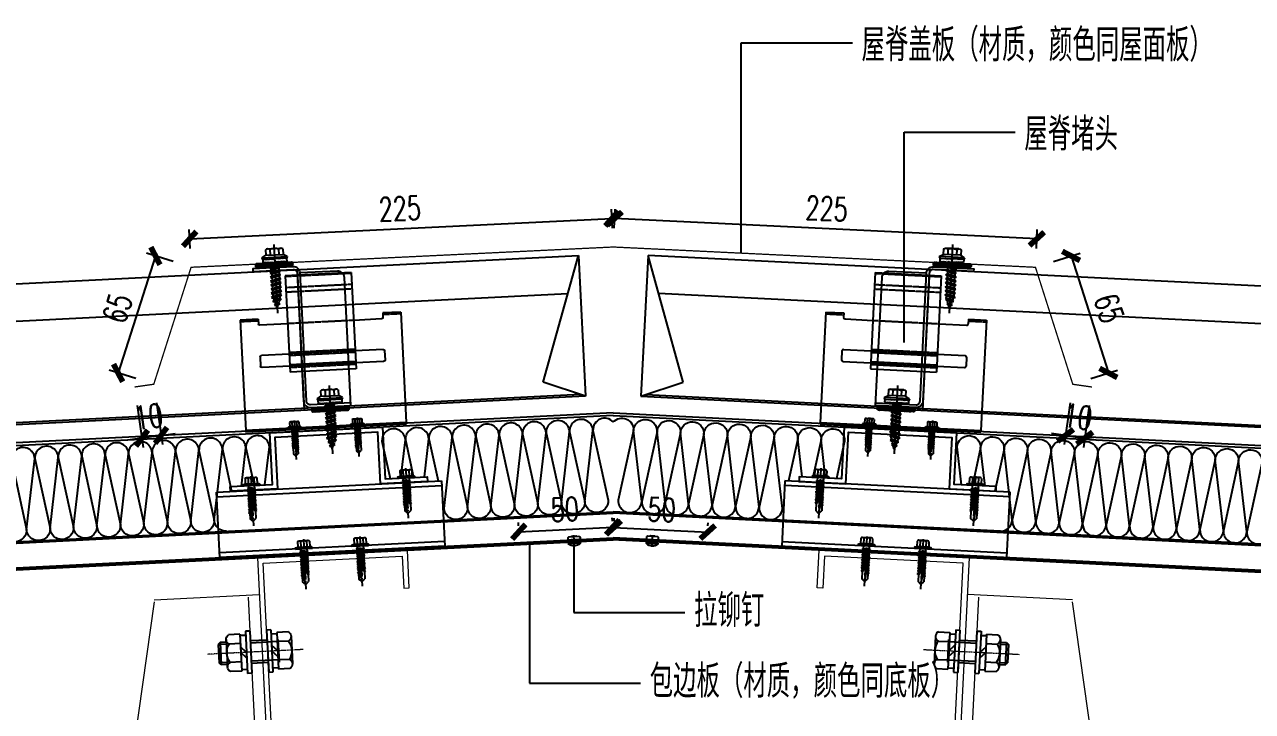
# Model space of a CAD drawing. Extents: x -599358 to 2865263, y -1062760 to 486533.
# Drawn here: x 120202 to 120856, y -727405 to -727040 of the extents above; entities that cross this region are included whole.
import ezdxf

# ---------------------------------------------------------------- set-up
doc = ezdxf.new("R2010")
doc.units = 0
for name, pattern in [('CENTER', [2, 1.25, -0.25, 0.25, -0.25]), ('CENTER2', [28.575, 19.05, -3.175, 3.175, -3.175]), ('CONTINUOUS0', [0]), ('CONTINUOUS1', [0]), ('DASH', [0.35, 0.25, -0.1])]:
    doc.linetypes.add(name, pattern=pattern)
for name, color, linetype in [('003_THICK', 7, 'CONTINUOUS1'), ('004_THIN', 6, 'CONTINUOUS0'), ('A-HATCH-2', 251, 'Continuous'), ('ACCESSORY', 11, 'Continuous'), ('BWM', 8, 'Continuous'), ('DIM', 173, 'Continuous'), ('PJ', 151, 'Continuous'), ('SEAMLOK75 - SHEET', 6, 'Continuous'), ('wm-不锈钢钉 螺栓', 213, 'Continuous'), ('WZ', 2, 'Continuous'), ('ZX', 1, 'CENTER2'), ('拉铆钉', 243, 'Continuous')]:
    doc.layers.add(name, color=color, linetype=linetype)
for name, color, linetype, lineweight in [('C18', 4, 'CENTER', 13), ('S-dim', 81, 'Continuous', 0), ('屋面板', 6, 'Continuous', 13), ('粗', 7, 'Continuous', 50), ('紧固件', 4, 'Continuous', 13)]:
    doc.layers.add(name, color=color, linetype=linetype, lineweight=lineweight)
doc.styles.add('DHTEXT-1', font='romans.shx', dxfattribs={"width": 0.7, "bigfont": 'chinese.shx'})
doc.styles.add('jhz', font='TSSDENG.SHX', dxfattribs={"width": 0.75, "bigfont": 'TSSDCHN.SHX'})
doc.dimstyles.new('ZN5', dxfattribs={"dimscale": 5, "dimtxt": 2.5, "dimasz": 1.5, "dimexe": 1, "dimexo": 2, "dimgap": 0.9, "dimtad": 1, "dimdec": 0, "dimdsep": 46, "dimtxsty": 'DHTEXT-1', "dimblk": 'ARCHTICK', "dimcen": 2.5, "dimclrd": 173, "dimclre": 173, "dimclrt": 7, "dimazin": 2, "dimtfac": 1, "dimtix": 1, "dimtmove": 2, "dimatfit": 3, "dimfxl": 0, "dimarcsym": 0})

# ---------------------------------------------------------------- blocks, each defined once
blk = doc.blocks.new('*X692')
at = {"color": 0}
for p, q in [((117.56, 205.94), (117.56, 205.94)), ((117.78, 207.05), (117.78, 207.05)), ((118, 206.39), (118, 206.39)), ((118.22, 205.72), (118.22, 205.72)), ((118.44, 206.83), (118.44, 206.83)), ((118.66, 206.17), (118.66, 206.17)), ((118.88, 207.27), (118.88, 207.27)), ((118.88, 205.5), (118.88, 205.5)), ((119.1, 206.61), (119.1, 206.61)), ((119.32, 205.94), (119.32, 205.94)), ((119.55, 207.05), (119.55, 207.05)), ((119.77, 206.39), (119.77, 206.39)), ((119.99, 205.72), (119.99, 205.72)), ((120.21, 206.83), (120.21, 206.83)), ((120.43, 206.17), (120.43, 206.17)), ((120.65, 207.27), (120.65, 207.27)), ((120.65, 205.5), (120.65, 205.5)), ((120.87, 206.61), (120.87, 206.61)), ((121.09, 205.94), (121.09, 205.94)), ((121.31, 207.05), (121.31, 207.05)), ((121.53, 206.39), (121.53, 206.39)), ((121.75, 205.72), (121.75, 205.72)), ((121.98, 206.83), (121.98, 206.83)), ((122.2, 206.17), (122.2, 206.17)), ((122.42, 207.27), (122.42, 207.27)), ((122.42, 205.5), (122.42, 205.5)), ((122.64, 206.61), (122.64, 206.61)), ((122.86, 205.94), (122.86, 205.94)), ((123.08, 207.05), (123.08, 207.05)), ((123.3, 206.39), (123.3, 206.39)), ((123.52, 205.72), (123.52, 205.72)), ((123.74, 206.83), (123.74, 206.83)), ((123.96, 206.17), (123.96, 206.17)), ((124.19, 207.27), (124.19, 207.27)), ((124.19, 205.5), (124.19, 205.5)), ((124.41, 206.61), (124.41, 206.61)), ((124.63, 205.94), (124.63, 205.94)), ((124.85, 207.05), (124.85, 207.05)), ((125.07, 206.39), (125.07, 206.39)), ((125.29, 205.72), (125.29, 205.72)), ((125.51, 206.83), (125.51, 206.83)), ((125.73, 206.17), (125.73, 206.17)), ((125.95, 207.27), (125.95, 207.27)), ((125.95, 205.5), (125.95, 205.5)), ((126.17, 206.61), (126.17, 206.61)), ((126.4, 205.94), (126.4, 205.94)), ((126.62, 207.05), (126.62, 207.05)), ((126.84, 206.39), (126.84, 206.39)), ((127.06, 205.72), (127.06, 205.72)), ((127.28, 206.83), (127.28, 206.83)), ((127.5, 206.17), (127.5, 206.17)), ((127.72, 207.27), (127.72, 207.27)), ((127.72, 205.5), (127.72, 205.5)), ((127.94, 206.61), (127.94, 206.61)), ((128.16, 205.94), (128.16, 205.94)), ((128.38, 207.05), (128.38, 207.05)), ((128.61, 206.39), (128.61, 206.39)), ((128.83, 205.72), (128.83, 205.72)), ((129.05, 206.83), (129.05, 206.83)), ((129.27, 206.17), (129.27, 206.17)), ((129.49, 207.27), (129.49, 207.27)), ((129.49, 205.5), (129.49, 205.5)), ((129.71, 206.61), (129.71, 206.61)), ((129.93, 205.94), (129.93, 205.94)), ((130.15, 207.05), (130.15, 207.05)), ((130.37, 206.39), (130.37, 206.39)), ((130.59, 205.72), (130.59, 205.72)), ((130.81, 206.83), (130.81, 206.83)), ((131.04, 206.17), (131.04, 206.17)), ((131.26, 207.27), (131.26, 207.27)), ((131.26, 205.5), (131.26, 205.5)), ((131.48, 206.61), (131.48, 206.61)), ((131.7, 205.94), (131.7, 205.94)), ((131.92, 207.05), (131.92, 207.05)), ((132.14, 206.39), (132.14, 206.39)), ((132.36, 205.72), (132.36, 205.72))]:
    blk.add_line(p, q, dxfattribs=at)
blk = doc.blocks.new('不锈钢自攻钉')
at = {"layer": 'wm-不锈钢钉 螺栓'}
for p, q in [((1049.86, 688.09), (1049.86, 685.15)), ((1051.02, 688.53), (1058, 688.53)), ((1052.19, 688.09), (1052.19, 685.15)), ((1054.51, 690.65), (1054.51, 654.14)), ((1056.84, 688.09), (1056.84, 685.15)), ((1059.17, 688.09), (1059.17, 685.15)), ((1047.75, 683.88), (1049.86, 685.15)), ((1047.75, 683.88), (1061.28, 683.88)), ((1047.75, 683.88), (1048.06, 683.03)), ((1048.06, 683.03), (1054.51, 683.03)), ((1048.17, 683.03), (1048.17, 681.34)), ((1048.17, 681.34), (1054.51, 681.34)), ((1049.86, 685.15), (1059.17, 685.15)), ((1057.26, 680.89), (1051.76, 679.82)), ((1051.76, 679.82), (1052.53, 680.27)), ((1051.76, 679.82), (1052.53, 679.37)), ((1052.53, 680.27), (1056.5, 681.34)), ((1052.53, 681.34), (1052.53, 680.27)), ((1052.53, 679.37), (1056.5, 680.45)), ((1060.97, 683.03), (1054.51, 683.03)), ((1060.86, 681.34), (1054.51, 681.34)), ((1057.26, 680.89), (1056.5, 681.34)), ((1057.26, 680.89), (1056.5, 680.45)), ((1056.5, 680.45), (1056.5, 679.19)), ((1061.28, 683.88), (1059.17, 685.15)), ((1060.86, 683.03), (1060.86, 681.34)), ((1061.28, 683.88), (1060.97, 683.03)), ((1057.26, 678.75), (1051.76, 677.67)), ((1051.76, 677.67), (1052.53, 678.12)), ((1051.76, 677.67), (1052.53, 677.22)), ((1057.26, 676.6), (1051.76, 675.52)), ((1051.76, 675.52), (1052.53, 675.97)), ((1051.76, 675.52), (1052.53, 675.08)), ((1057.26, 674.45), (1051.76, 673.37)), ((1051.76, 673.37), (1052.53, 673.82)), ((1051.76, 673.37), (1052.53, 672.93)), ((1052.53, 679.37), (1052.53, 678.12)), ((1052.53, 678.12), (1056.5, 679.19)), ((1052.53, 677.22), (1056.5, 678.3)), ((1052.53, 677.22), (1052.53, 675.97)), ((1052.53, 675.97), (1056.5, 677.04)), ((1052.53, 675.08), (1056.5, 676.15)), ((1052.53, 675.08), (1052.53, 673.82)), ((1052.53, 673.82), (1056.5, 674.89)), ((1052.53, 672.93), (1056.5, 674)), ((1057.26, 678.75), (1056.5, 679.19)), ((1057.26, 678.75), (1056.5, 678.3)), ((1056.5, 678.3), (1056.5, 677.04)), ((1056.5, 678.3), (1056.5, 677.04)), ((1057.26, 676.6), (1056.5, 677.04)), ((1057.26, 676.6), (1056.5, 676.15)), ((1056.5, 676.15), (1056.5, 674.89)), ((1056.5, 676.15), (1056.5, 674.89)), ((1057.26, 674.45), (1056.5, 674.89)), ((1057.26, 674.45), (1056.5, 674)), ((1056.5, 674), (1056.5, 672.74)), ((1056.5, 674), (1056.5, 672.74)), ((1057.26, 672.3), (1051.76, 671.22)), ((1051.76, 671.22), (1052.53, 671.67)), ((1051.76, 671.22), (1052.53, 670.78)), ((1057.26, 670.15), (1051.76, 669.07)), ((1051.76, 669.07), (1052.53, 669.52)), ((1051.76, 669.07), (1052.53, 668.63)), ((1057.26, 668), (1051.76, 666.92)), ((1051.76, 666.92), (1052.53, 667.37)), ((1051.76, 666.92), (1052.53, 666.48)), ((1052.53, 672.93), (1052.53, 671.67)), ((1052.53, 671.67), (1056.5, 672.74)), ((1052.53, 670.78), (1056.5, 671.85)), ((1052.53, 670.78), (1052.53, 669.52)), ((1052.53, 669.52), (1056.5, 670.59)), ((1052.53, 668.63), (1056.5, 669.7)), ((1052.53, 668.63), (1052.53, 667.37)), ((1052.53, 667.37), (1056.5, 668.45)), ((1052.53, 666.48), (1056.5, 667.55)), ((1057.26, 672.3), (1056.5, 672.74)), ((1057.26, 672.3), (1056.5, 671.85)), ((1056.5, 671.85), (1056.5, 670.59)), ((1056.5, 671.85), (1056.5, 670.59)), ((1057.26, 670.15), (1056.5, 670.59)), ((1057.26, 670.15), (1056.5, 669.7)), ((1056.5, 669.7), (1056.5, 668.45)), ((1056.5, 669.7), (1056.5, 668.45)), ((1057.26, 668), (1056.5, 668.45)), ((1057.26, 668), (1056.5, 667.55)), ((1056.5, 667.55), (1056.5, 666.3)), ((1056.5, 667.55), (1056.5, 666.3)), ((1057.26, 665.85), (1051.76, 664.78)), ((1051.76, 664.78), (1052.53, 665.22)), ((1051.76, 664.78), (1052.53, 664.33)), ((1057.26, 663.7), (1051.76, 662.63)), ((1051.76, 662.63), (1052.53, 663.07)), ((1051.76, 662.63), (1052.7, 662.23)), ((1056.85, 661.36), (1052.47, 660.47)), ((1052.47, 660.47), (1053.09, 661)), ((1052.47, 660.47), (1053.36, 660.18)), ((1052.53, 666.48), (1052.53, 665.22)), ((1052.53, 665.22), (1056.5, 666.3)), ((1052.53, 664.33), (1056.5, 665.4)), ((1052.53, 664.33), (1052.53, 663.07)), ((1052.53, 663.07), (1056.5, 664.15)), ((1052.7, 662.23), (1056.5, 663.25)), ((1052.7, 662.23), (1053.09, 661)), ((1053.09, 661), (1056.21, 661.84)), ((1054.76, 661.45), (1053.09, 661)), ((1053.36, 660.18), (1055.11, 660.65)), ((1053.36, 660.18), (1053.6, 659.44)), ((1054.76, 661.45), (1056.21, 661.84)), ((1055.11, 660.65), (1055.89, 660.86)), ((1055.89, 660.86), (1055.6, 659.98)), ((1056.85, 661.36), (1055.89, 660.86)), ((1056.21, 661.84), (1056.5, 662.75)), ((1056.21, 661.84), (1056.85, 661.36)), ((1057.26, 665.85), (1056.5, 666.3)), ((1057.26, 665.85), (1056.5, 665.4)), ((1056.5, 665.4), (1056.5, 664.15)), ((1056.5, 665.4), (1056.5, 664.15)), ((1057.26, 663.7), (1056.5, 664.15)), ((1057.26, 663.7), (1056.5, 663.25)), ((1056.5, 663.25), (1056.5, 662.75)), ((1056.5, 663.25), (1056.5, 662.75)), ((1056.01, 659.01), (1053.13, 658.42)), ((1053.13, 658.42), (1053.76, 658.95)), ((1053.13, 658.42), (1054.03, 658.13)), ((1053.6, 659.44), (1053.76, 658.95)), ((1054.76, 659.22), (1053.76, 658.95)), ((1053.83, 658.97), (1055.42, 659.4)), ((1054.03, 658.13), (1054.1, 658.15)), ((1054.03, 658.13), (1054.51, 656.63)), ((1054.1, 658.15), (1055.11, 658.43)), ((1054.51, 656.63), (1055.1, 658.42)), ((1054.76, 659.22), (1055.42, 659.4)), ((1056.01, 659.01), (1055.1, 658.42)), ((1055.42, 659.4), (1055.6, 659.98)), ((1055.42, 659.4), (1056.01, 659.01))]:
    blk.add_line(p, q, dxfattribs=at)
for centre, radius, start, end in [((1051.02, 686.78), 1.75, 48.39682, 131.60318), ((1054.51, 682.19), 6.35, 68.48981, 111.51019), ((1058, 686.78), 1.75, 48.39682, 131.60318)]:
    blk.add_arc(centre, radius, start, end, dxfattribs=at)
for points in [[(1057.26, 680.89), (1056.5, 680.45), (1054.51, 680.36), (1054.51, 679.91)], [(1057.26, 678.75), (1056.5, 678.3), (1054.51, 678.21), (1054.51, 677.76)], [(1057.26, 676.6), (1056.5, 676.15), (1054.51, 676.06), (1054.51, 675.61)], [(1057.26, 674.45), (1056.5, 674), (1054.51, 673.91), (1054.51, 673.46)], [(1057.26, 672.3), (1056.5, 671.85), (1054.51, 671.76), (1054.51, 671.31)], [(1057.26, 670.15), (1056.5, 669.7), (1054.51, 669.61), (1054.51, 669.16)], [(1057.26, 668), (1056.5, 667.55), (1054.51, 667.46), (1054.51, 667.02)], [(1057.26, 665.85), (1056.5, 665.4), (1054.51, 665.31), (1054.51, 664.87)], [(1057.26, 663.7), (1056.5, 663.25), (1054.51, 663.16), (1054.51, 662.72)], [(1056.85, 661.36), (1055.89, 660.86), (1054.51, 660.89), (1054.51, 660.49)], [(1056.01, 659.01), (1055.1, 658.42), (1054.51, 658.7), (1054.51, 658.26)]]:
    blk.add_solid(points, dxfattribs=at)
at = {"layer": 'wm-不锈钢钉 螺栓', "xscale": 0.8461538461524469, "yscale": 0.8461538461524469, "zscale": 0.8461538461524469}
blk.add_blockref('*X692', (948.75, 507.52), dxfattribs=at)
blk = doc.blocks.new('dddtttt')
h = blk.add_hatch()
h.set_pattern_fill('DOTS', color=256, scale=0.25, angle=-1.07574, style=0)
h.set_pattern_definition([(174.28895835, (-51705.5022, 4347.26674), (-0.157958908, 0.4146518906), [0, -0.396875])])
edge = h.paths.add_edge_path()
edge.add_line((87722.12, 17077.37), (87740.59, 17078.29))
edge.add_arc((87740.55, 17079.04), 0.75, 272.86241, 362.86241)
edge.add_line((87741.3, 17079.08), (87741.28, 17079.57))
edge.add_arc((87740.53, 17079.54), 0.75, 2.86241, 92.86241)
edge.add_line((87740.49, 17080.29), (87722.02, 17079.36))
edge.add_arc((87722.05, 17078.61), 0.75, 92.86241, 182.86241)
edge.add_line((87721.3, 17078.58), (87721.33, 17078.08))
edge.add_arc((87722.08, 17078.11), 0.75, 182.86241, 272.86241)
h = blk.add_hatch()
h.set_pattern_fill('DOTS', color=256, scale=0.25, angle=-1.07574, style=0)
h.set_pattern_definition([(174.28895835, (-51737.76452, 4272.00854), (-0.157958908, 0.4146518906), [0, -0.396875])])
edge = h.paths.add_edge_path()
edge.add_line((87752.09, 17000.56), (87770.57, 17001.48))
edge.add_arc((87770.53, 17002.23), 0.75, 272.86241, 362.86241)
edge.add_line((87771.28, 17002.27), (87771.26, 17002.77))
edge.add_arc((87770.51, 17002.73), 0.75, 2.86241, 92.86241)
edge.add_line((87770.47, 17003.48), (87751.99, 17002.56))
edge.add_arc((87752.03, 17001.81), 0.75, 92.86241, 182.86241)
edge.add_line((87751.28, 17001.77), (87751.31, 17001.27))
edge.add_arc((87752.05, 17001.31), 0.75, 182.86241, 272.86241)
at = {"elevation": 1.93}
for points in [[(87722.12, 17077.37), (87740.59, 17078.29, 0.414214), (87741.3, 17079.08), (87741.28, 17079.57, 0.414214), (87740.49, 17080.29), (87722.02, 17079.36, 0.414214), (87721.3, 17078.58), (87721.33, 17078.08, 0.414214)], [(87752.09, 17000.56), (87770.57, 17001.48, 0.414214), (87771.28, 17002.27), (87771.26, 17002.77, 0.414214), (87770.47, 17003.48), (87751.99, 17002.56, 0.414214), (87751.28, 17001.77), (87751.31, 17001.27, 0.414214)]]:
    blk.add_lwpolyline(points, format="xyb", close=True, dxfattribs=at)
blk.add_lwpolyline([(87772.04, 17005.39), (87750.57, 17004.32, -0.414214), (87748.47, 17006.21), (87745.06, 17074.5, 0.414214), (87741.39, 17077.82), (87719.92, 17076.75), (87719.99, 17075.25), (87741.46, 17076.32, -0.414214), (87743.56, 17074.43), (87746.97, 17006.14, 0.414214), (87750.65, 17002.82), (87772.12, 17003.89), (87772.12, 17003.89), (87768.7, 17072.18, 0.414214), (87765.03, 17075.5), (87745.06, 17074.5)], format="xyb", dxfattribs=at)
at = {"layer": 'wm-不锈钢钉 螺栓', "rotation": 2.850368667976888}
for p in [(86712.31, 16347.4, -598.2), (86741.66, 16272.36, 1.93)]:
    blk.add_blockref('不锈钢自攻钉', p, dxfattribs=at)
blk = doc.blocks.new('34t65')
at = {"color": 2, "ltscale": 50}
for p, q in [((1430036.99, 238183.35), (1430156.99, 238183.35)), ((1430036.99, 238148.35), (1430036.99, 238183.35)), ((1430036.99, 238180.85), (1430156.99, 238180.85)), ((1430156.99, 238183.35), (1430156.99, 238148.35)), ((1430156.99, 238150.85), (1430036.99, 238150.85)), ((1430156.99, 238148.35), (1430036.99, 238148.35))]:
    blk.add_line(p, q, dxfattribs=at)
blk = doc.blocks.new('*U1726')
at = {"layer": 'PJ'}
for p, q in [((-4.4, 0.45), (-4.4, 0)), ((4.4, 0), (-4.4, 0)), ((-4.1, 0.75), (-3.1, 1)), ((4.1, 0.75), (-4.1, 0.75)), ((-3.1, 3.85), (-3.1, 1)), ((3.1, 1), (-3.1, 1)), ((2.33, 4.25), (-2.33, 4.25)), ((-2.04, 0.75), (-1.55, 1)), ((-1.55, 3.85), (-1.55, 1)), ((-1.55, 0), (-1.55, -1.59)), ((1.55, 3.85), (1.55, 1)), ((2.15, 0.75), (1.55, 1)), ((1.55, 0), (1.55, -1.09)), ((3.1, 3.85), (3.1, 1)), ((4.1, 0.75), (3.1, 1)), ((4.4, 0.45), (4.4, 0)), ((-2.11, -1.9), (2.11, -1.4)), ((-2.11, -1.9), (-1.55, -1.59)), ((-2.11, -1.9), (-1.55, -2.21)), ((-2.11, -3.3), (2.11, -2.8)), ((-2.11, -3.3), (-1.55, -2.99)), ((-2.11, -3.3), (-1.55, -3.61)), ((-2.11, -4.7), (2.11, -4.2)), ((-2.11, -4.7), (-1.55, -4.39)), ((-2.11, -4.7), (-1.55, -5.01)), ((-2.11, -6.1), (2.11, -5.6)), ((-2.11, -6.1), (-1.55, -5.79)), ((-2.11, -6.1), (-1.55, -6.41)), ((-1.55, -1.59), (1.55, -1.09)), ((-1.55, -2.21), (1.55, -1.71)), ((-1.55, -2.21), (-1.55, -2.99)), ((-1.55, -2.99), (1.55, -2.49)), ((-1.55, -3.61), (1.55, -3.11)), ((-1.55, -3.61), (-1.55, -4.39)), ((-1.55, -4.39), (1.55, -3.89)), ((-1.55, -5.01), (1.55, -4.51)), ((-1.55, -5.01), (-1.55, -5.79)), ((-1.55, -5.79), (1.55, -5.29)), ((-1.55, -6.41), (1.55, -5.91)), ((1.55, -0.31), (1.55, -1.09)), ((2.11, -1.4), (1.55, -1.09)), ((2.11, -1.4), (1.55, -1.71)), ((1.55, -1.71), (1.55, -2.49)), ((2.11, -2.8), (1.55, -2.49)), ((2.11, -2.8), (1.55, -3.11)), ((1.55, -3.11), (1.55, -3.89)), ((2.11, -4.2), (1.55, -3.89)), ((2.11, -4.2), (1.55, -4.51)), ((1.55, -4.51), (1.55, -5.29)), ((2.11, -5.6), (1.55, -5.29)), ((2.11, -5.6), (1.55, -5.91)), ((1.55, -5.91), (1.55, -6.69)), ((-2.11, -7.5), (2.11, -7)), ((-2.11, -7.5), (-1.55, -7.19)), ((-2.11, -7.5), (-1.55, -7.81)), ((-2.11, -8.9), (2.11, -8.4)), ((-2.11, -8.9), (-1.55, -8.59)), ((-2.11, -8.9), (-1.55, -9.21)), ((-2.11, -10.3), (2.11, -9.8)), ((-2.11, -10.3), (-1.55, -9.99)), ((-2.11, -10.3), (-1.55, -10.61)), ((-2.11, -11.7), (2.11, -11.2)), ((-2.11, -11.7), (-1.55, -11.39)), ((-2.11, -11.7), (-1.55, -12.01)), ((-1.55, -6.41), (-1.55, -7.19)), ((-1.55, -7.19), (1.55, -6.69)), ((-1.55, -7.81), (1.55, -7.31)), ((-1.55, -7.81), (-1.55, -8.59)), ((-1.55, -8.59), (1.55, -8.09)), ((-1.55, -9.21), (1.55, -8.71)), ((-1.55, -9.21), (-1.55, -9.99)), ((-1.55, -9.99), (1.55, -9.49)), ((-1.55, -10.61), (1.55, -10.11)), ((-1.55, -10.61), (-1.55, -11.39)), ((-1.55, -11.39), (1.55, -10.89)), ((-1.55, -12.01), (1.55, -11.51)), ((-1.55, -12.01), (-1.55, -12.79)), ((-1.55, -12.79), (-0.99, -12.69)), ((0.56, -12.44), (1.55, -12.29)), ((0.71, -12.75), (2.11, -12.6)), ((2.11, -7), (1.55, -6.69)), ((2.11, -7), (1.55, -7.31)), ((1.55, -7.31), (1.55, -8.09)), ((2.11, -8.4), (1.55, -8.09)), ((2.11, -8.4), (1.55, -8.71)), ((1.55, -8.71), (1.55, -9.49)), ((2.11, -9.8), (1.55, -9.49)), ((2.11, -9.8), (1.55, -10.11)), ((1.55, -10.11), (1.55, -10.89)), ((2.11, -11.2), (1.55, -10.89)), ((2.11, -11.2), (1.55, -11.51)), ((1.55, -11.51), (1.55, -12.29)), ((2.11, -12.6), (1.55, -12.29)), ((2.11, -12.6), (1.55, -12.91)), ((-2.11, -13.1), (-1.55, -12.79)), ((-2.11, -13.1), (-1.14, -12.98)), ((-2.11, -13.1), (-1.55, -13.41)), ((-1.55, -13.41), (-1.33, -13.37)), ((-1.55, -13.41), (-1.55, -17.2)), ((0, -18.6), (-1.55, -17.2)), ((0, -18.6), (1.55, -17.2)), ((0.71, -13.03), (1.55, -12.91)), ((0.71, -13.81), (1.55, -13.69)), ((0.71, -14.15), (2.11, -14)), ((0.71, -14.43), (1.55, -14.31)), ((1.55, -12.91), (1.55, -13.69)), ((2.11, -14), (1.55, -13.69)), ((2.11, -14), (1.55, -14.31)), ((1.55, -14.31), (1.55, -17.2))]:
    blk.add_line(p, q, dxfattribs=at)
blk.add_lwpolyline([(0, -18.6), (0.71, -14.43), (0.71, -12.7, 0.417657), (0.41, -12.4, 0.097062), (-0.99, -12.69), (-1.55, -13.8)], format="xyb", dxfattribs=at)
for centre, radius, start, end in [((-4.1, 0.45), 0.3, 90, 180), ((-2.33, 3.3), 0.951, 35.40086, 144.59914), ((0, 1.05), 3.2, 61.05941, 118.94059), ((2.33, 3.3), 0.951, 35.40086, 144.59914), ((4.1, 0.45), 0.3, 0, 90)]:
    blk.add_arc(centre, radius, start, end, dxfattribs=at)
at = {"layer": 'ZX', "ltscale": 0.2}
blk.add_line((0, 4.94), (0, -21.03), dxfattribs=at)
blk = doc.blocks.new('A$C2F3B4A73')
at = {"layer": '粗', "lineweight": -2}
for p, q in [((25.2, 101.06), (60.4, 101.06)), ((25.2, 101.06), (25.2, 49.64)), ((60.4, 101.06), (60.4, 49.64)), ((0, 78.7), (9.6, 78.7)), ((0, 78.7), (0, 19.8)), ((9.6, 78.7), (9.6, 76.3)), ((76, 78.7), (85.6, 78.7)), ((76, 78.7), (76, 76.3)), ((85.6, 78.7), (85.6, 19.8)), ((10.4, 75.5), (25.2, 75.5)), ((60.4, 75.5), (75.2, 75.5)), ((10.4, 59.24), (25.2, 59.24)), ((60.4, 59.24), (75.2, 59.24)), ((9.6, 58.44), (9.6, 53.64)), ((10.4, 52.84), (25.2, 52.84)), ((25.2, 58.44), (60.4, 58.44)), ((25.2, 53.64), (60.4, 53.64)), ((60.4, 52.84), (75.2, 52.84)), ((76, 58.44), (76, 53.64)), ((25.2, 49.64), (60.4, 49.64)), ((0, 19.8), (85.6, 19.8)), ((0, 18.84), (0, 19.8)), ((14.4, 19.8), (14.4, 18.84)), ((71.2, 19.8), (71.2, 18.84)), ((85.6, 19.8), (85.6, 18.84)), ((0, 18.84), (85.6, 18.84))]:
    blk.add_line(p, q, dxfattribs=at)
at = {"layer": '粗', "linetype": 'DASH', "lineweight": -2}
for p, q in [((25.2, 100.58), (60.4, 100.58)), ((25.2, 94.66), (60.4, 94.66)), ((25.2, 92.26), (60.4, 92.26)), ((0, 77.74), (9.6, 77.74)), ((25.2, 75.5), (60.4, 75.5)), ((76, 77.74), (85.6, 77.74)), ((25.2, 60.04), (60.4, 60.04)), ((25.2, 59.24), (60.4, 59.24)), ((25.2, 52.84), (60.4, 52.84)), ((25.2, 52.04), (60.4, 52.04)), ((16, 19.8), (16, 18.84)), ((21.6, 19.8), (21.6, 18.84)), ((29.6, 19.8), (29.6, 18.84)), ((35.2, 19.8), (35.2, 18.84)), ((50.4, 19.8), (50.4, 18.84)), ((56, 19.8), (56, 18.84)), ((64, 19.8), (64, 18.84)), ((69.6, 19.8), (69.6, 18.84))]:
    blk.add_line(p, q, dxfattribs=at)
at = {"layer": '粗', "lineweight": -2}
for centre, start, end in [((10.4, 76.3), 180, 270), ((75.2, 76.3), 270, 0), ((10.4, 58.44), 90, 180), ((75.2, 58.44), 0, 90), ((10.4, 53.64), 180, 270), ((75.2, 53.64), 270, 0)]:
    blk.add_arc(centre, 0.8, start, end, dxfattribs=at)
at = {"layer": '紧固件', "color": 2, "yscale": 0.8, "zscale": 0.8}
for p, xscale in [((26.06, 19.8), 0.8), ((59.54, 19.8), -0.8)]:
    blk.add_blockref('*U1726', p, dxfattribs=dict(at, xscale=xscale))
blk = doc.blocks.new('A$C51791418')
blk.add_blockref('A$C2F3B4A73', (-42.8, -15.84))
blk = doc.blocks.new('*U1756')
at = {"layer": '003_THICK', "color": 2}
for points in [[(-10.97, 13.09, 0.611769), (-10.97, 6.54, 0.611769)], [(31.23, 6.54, 0.61177), (31.23, 13.09, 0.61177)], [(-10.97, 6.55, 0.305859), (-10.97, -6.55, 0.305859)], [(31.23, -6.55, 0.305858), (31.23, 6.55, 0.305858)], [(-10.97, -6.54, 0.611769), (-10.97, -13.09, 0.611769)], [(31.23, -13.09, 0.61177), (31.23, -6.54, 0.61177)]]:
    blk.add_lwpolyline(points, format="xyb", dxfattribs=at)
for points in [[(-12.97, 9.81), (-12.97, -9.81)], [(-10.97, 13.08), (-2.97, 13.08)], [(-2.97, 13.08), (-2.97, -13.09)], [(-2.97, 12.1), (1.13, 12.1)], [(1.13, 15), (4.13, 15)], [(1.13, 15), (1.13, -15)], [(4.13, 15), (4.13, -15)], [(16.13, 15), (16.13, -15)], [(16.13, 15), (19.13, 15)], [(19.13, 15), (19.13, -15)], [(19.13, 12.1), (23.23, 12.1)], [(23.23, 13.08), (23.23, -13.09)], [(23.23, 13.08), (31.23, 13.08)], [(33.23, 9.81), (33.23, -9.81)], [(-10.97, 6.54), (-2.97, 6.54)], [(-3.57, 8), (-3.57, -8)], [(-2.97, 0), (1.13, 4.1)], [(-2.97, -4.1), (1.13, 0)], [(4.13, 8), (16.13, 8)], [(19.13, 0), (23.23, 4.1)], [(23.23, 6.54), (31.23, 6.54)], [(33.23, 8), (37.53, 8)], [(37.53, 8), (37.53, -8)], [(37.53, 8), (39.03, 6.5)], [(39.03, 6.5), (39.03, -6.5)], [(-10.97, -6.54), (-2.97, -6.54)], [(4.13, -8), (16.13, -8)], [(19.13, -4.1), (23.23, 0)], [(23.23, -6.54), (31.23, -6.54)], [(33.23, -8), (37.53, -8)], [(37.53, -8), (39.03, -6.5)], [(-10.97, -13.09), (-2.97, -13.09)], [(-2.97, -12.1), (1.13, -12.1)], [(1.13, -15), (4.13, -15)], [(16.13, -15), (19.13, -15)], [(19.13, -12.1), (23.23, -12.1)], [(23.23, -13.09), (31.23, -13.09)]]:
    blk.add_lwpolyline(points, dxfattribs=at)
at = {"layer": '004_THIN', "color": 2}
for points in [[(-3.57, 6.5), (16.13, 6.5)], [(33.23, 6.5), (39.03, 6.5)], [(-3.57, -6.5), (16.13, -6.5)], [(33.23, -6.5), (39.03, -6.5)]]:
    blk.add_lwpolyline(points, dxfattribs=at)
at = {"layer": 'C18', "color": 1, "ltscale": 0.6}
blk.add_lwpolyline([(-20.97, 0), (47.03, 0)], dxfattribs=at)
blk = doc.blocks.new('*U1755')
at = {"layer": '003_THICK', "color": 2}
for points in [[(-10.97, 13.09, 0.611769), (-10.97, 6.54, 0.611769)], [(31.23, 6.54, 0.61177), (31.23, 13.09, 0.61177)], [(-10.97, 6.55, 0.305859), (-10.97, -6.55, 0.305859)], [(31.23, -6.55, 0.305858), (31.23, 6.55, 0.305858)], [(-10.97, -6.54, 0.611769), (-10.97, -13.09, 0.611769)], [(31.23, -13.09, 0.61177), (31.23, -6.54, 0.61177)]]:
    blk.add_lwpolyline(points, format="xyb", dxfattribs=at)
for points in [[(-12.97, 9.81), (-12.97, -9.81)], [(-10.97, 13.08), (-2.97, 13.08)], [(-2.97, 13.08), (-2.97, -13.09)], [(-2.97, 12.1), (1.13, 12.1)], [(1.13, 15), (4.13, 15)], [(1.13, 15), (1.13, -15)], [(4.13, 15), (4.13, -15)], [(16.13, 15), (16.13, -15)], [(16.13, 15), (19.13, 15)], [(19.13, 15), (19.13, -15)], [(19.13, 12.1), (23.23, 12.1)], [(23.23, 13.08), (23.23, -13.09)], [(23.23, 13.08), (31.23, 13.08)], [(33.23, 9.81), (33.23, -9.81)], [(-10.97, 6.54), (-2.97, 6.54)], [(-3.57, 8), (-3.57, -8)], [(-2.97, 0), (1.13, 4.1)], [(-2.97, -4.1), (1.13, 0)], [(4.13, 8), (16.13, 8)], [(19.13, 0), (23.23, 4.1)], [(23.23, 6.54), (31.23, 6.54)], [(33.23, 8), (37.53, 8)], [(37.53, 8), (37.53, -8)], [(37.53, 8), (39.03, 6.5)], [(39.03, 6.5), (39.03, -6.5)], [(-10.97, -6.54), (-2.97, -6.54)], [(4.13, -8), (16.13, -8)], [(19.13, -4.1), (23.23, 0)], [(23.23, -6.54), (31.23, -6.54)], [(33.23, -8), (37.53, -8)], [(37.53, -8), (39.03, -6.5)], [(-10.97, -13.09), (-2.97, -13.09)], [(-2.97, -12.1), (1.13, -12.1)], [(1.13, -15), (4.13, -15)], [(16.13, -15), (19.13, -15)], [(19.13, -12.1), (23.23, -12.1)], [(23.23, -13.09), (31.23, -13.09)]]:
    blk.add_lwpolyline(points, dxfattribs=at)
at = {"layer": '004_THIN', "color": 2}
for points in [[(-3.57, 6.5), (16.13, 6.5)], [(33.23, 6.5), (39.03, 6.5)], [(-3.57, -6.5), (16.13, -6.5)], [(33.23, -6.5), (39.03, -6.5)]]:
    blk.add_lwpolyline(points, dxfattribs=at)
at = {"layer": 'C18', "color": 1, "ltscale": 0.6}
blk.add_lwpolyline([(-20.97, 0), (47.03, 0)], dxfattribs=at)
blk = doc.blocks.new('1112')
at = {"color": 2}
blk.add_lwpolyline([(1432456.02, 238570.9), (1432478.52, 238570.9), (1432478.52, 238598.4), (1432538.52, 238598.4), (1432538.52, 238570.9), (1432561.02, 238570.9), (1432561.02, 238568.4), (1432536.02, 238568.4), (1432536.02, 238595.9), (1432481.02, 238595.9), (1432481.02, 238568.4), (1432456.02, 238568.4)], close=True, dxfattribs=at)
at = {"layer": 'S-dim', "ltscale": 10}
for p, q in [((1432412.52, 238511.63), (1432362.52, 238252.3)), ((1432412.52, 238512.73), (1432468.52, 238512.73)), ((1432462.52, 238511.63), (1432462.52, 238182.3)), ((1432362.52, 238252.3), (1432362.52, 238182.3)), ((1432468.52, 238252.3), (1432468.52, 238182.3)), ((1432362.52, 238182.3), (1432468.52, 238182.3))]:
    blk.add_line(p, q, dxfattribs=at)
at = {"layer": 'S-dim', "color": 6, "ltscale": 10}
blk.add_lwpolyline([(1432548.52, 238512.3), (1432548.52, 238532.3), (1432468.52, 238532.3), (1432468.52, 238252.3), (1432548.52, 238252.3), (1432548.52, 238272.3), (1432545.52, 238272.3), (1432545.52, 238255.3), (1432471.52, 238255.3), (1432471.52, 238529.3), (1432545.52, 238529.3), (1432545.52, 238512.3)], close=True, dxfattribs=at)
blk.add_blockref('34t65', (2411.53, 385.05))
at = {"xscale": -0.7500000000000001, "yscale": 0.7500000000000001, "zscale": 0.7500000000000001, "rotation": 359.9999999722328}
for name, p in [('*U1756', (1432474.62, 238482.3)), ('*U1755', (1432474.62, 238302.3))]:
    blk.add_blockref(name, p, dxfattribs=at)
at = {"layer": 'SEAMLOK75 - SHEET', "xscale": -1}
blk.add_blockref('A$C51791418', (1432508.52, 238596.36), dxfattribs=at)
at = {"layer": '紧固件', "xscale": -1.023999999801318, "yscale": 1.023999999801318, "zscale": 1.023999999801318}
for p in [(1432467.27, 238570.9), (1432549.77, 238570.9, 0), (1432493.51, 238535.9), (1432523.53, 238535.9)]:
    blk.add_blockref('*U1726', p, dxfattribs=at)
blk = doc.blocks.new('_ArchTick')
at = {"color": 0, "linetype": 'ByBlock', "const_width": 0.4}
blk.add_lwpolyline([(-0.5, -0.5), (0.5, 0.5)], dxfattribs=at)
blk = doc.blocks.new('*D1765')
at = {"layer": 'Defpoints', "color": 0, "ltscale": 50, "transparency": 16777216}
for p in [(120514.72, -727142.91), (120515.45, -727158.05, -1.9), (120290.71, -727168.85, -1.9)]:
    blk.add_point(p, dxfattribs=at)
at = {"layer": 'DIM', "color": 173, "linetype": 'ByBlock', "lineweight": -2, "ltscale": 50, "transparency": 16777216}
for p, q in [((120514.97, -727148.06), (120514.48, -727137.92)), ((120290.23, -727158.86), (120289.74, -727148.72)), ((120289.98, -727153.71), (120514.72, -727142.91))]:
    blk.add_line(p, q, dxfattribs=at)
at = {"layer": 'DIM', "color": 173, "lineweight": -2, "ltscale": 50, "transparency": 16777216, "xscale": 7.5, "yscale": 7.5, "zscale": 7.5}
for p, rotation in [((120514.72, -727142.91), 2.751324712364736), ((120289.98, -727153.71), 182.7513247123647)]:
    blk.add_blockref('_ArchTick', p, dxfattribs=dict(at, rotation=rotation))
at = {"layer": 'DIM', "color": 7, "ltscale": 50, "transparency": 16777216, "insert": (120401.84, -727137.57), "char_height": 12.5, "attachment_point": 5, "rotation": 2.75132, "style": 'DHTEXT-1'}
blk.add_mtext('225', dxfattribs=at)
blk = doc.blocks.new('*D1766')
at = {"layer": 'Defpoints', "color": 0, "ltscale": 50, "transparency": 16777216}
for p in [(120290.71, -727168.85, -1.9), (120251.87, -727225.1), (120270.84, -727231.15, -1.9)]:
    blk.add_point(p, dxfattribs=at)
at = {"layer": 'DIM', "color": 173, "linetype": 'ByBlock', "lineweight": -2, "ltscale": 50, "transparency": 16777216}
for p, q in [((120281.18, -727165.81), (120266.97, -727161.28)), ((120271.73, -727162.79), (120251.87, -727225.1)), ((120261.32, -727228.11), (120247.1, -727223.58))]:
    blk.add_line(p, q, dxfattribs=at)
at = {"layer": 'DIM', "color": 173, "lineweight": -2, "ltscale": 50, "transparency": 16777216, "xscale": 7.5, "yscale": 7.5, "zscale": 7.5}
for p, rotation in [((120271.73, -727162.79), 72.31369543399339), ((120251.87, -727225.1), 252.3136954339934)]:
    blk.add_blockref('_ArchTick', p, dxfattribs=dict(at, rotation=rotation))
at = {"layer": 'DIM', "color": 7, "ltscale": 50, "transparency": 16777216, "insert": (120251.56, -727190.68), "char_height": 12.5, "attachment_point": 5, "rotation": 72.3137, "style": 'DHTEXT-1'}
blk.add_mtext('65', dxfattribs=at)
blk = doc.blocks.new('*D1767')
at = {"layer": 'Defpoints', "color": 0, "ltscale": 50, "transparency": 16777216}
for p in [(120260.62, -727232.61, -1.9), (120270.84, -727231.15, -1.9), (120264.52, -727259.82)]:
    blk.add_point(p, dxfattribs=at)
at = {"layer": 'DIM', "color": 173, "linetype": 'ByBlock', "lineweight": -2, "ltscale": 50, "transparency": 16777216}
for p, q in [((120262.04, -727242.51), (120265.22, -727264.77)), ((120272.26, -727241.05), (120275.45, -727263.31)), ((120264.52, -727259.82), (120257.09, -727260.88)), ((120274.74, -727258.36), (120264.52, -727259.82)), ((120274.74, -727258.36), (120282.16, -727257.3))]:
    blk.add_line(p, q, dxfattribs=at)
at = {"layer": 'DIM', "color": 173, "lineweight": -2, "ltscale": 50, "transparency": 16777216, "xscale": 7.5, "yscale": 7.5, "zscale": 7.5}
for p, rotation in [((120264.52, -727259.82), 8.142989152992456), ((120274.74, -727258.36), 188.1429891529924)]:
    blk.add_blockref('_ArchTick', p, dxfattribs=dict(at, rotation=rotation))
at = {"layer": 'DIM', "color": 7, "ltscale": 50, "transparency": 16777216, "insert": (120268.1, -727248.45), "char_height": 12.5, "attachment_point": 5, "rotation": 8.14299, "style": 'DHTEXT-1'}
blk.add_mtext('10', dxfattribs=at)
blk = doc.blocks.new('*D1768')
at = {"layer": 'Defpoints', "color": 0, "ltscale": 50, "transparency": 16777216}
for p in [(120516.18, -727142.91), (120515.45, -727158.05, -1.9), (120740.19, -727168.85, -1.9)]:
    blk.add_point(p, dxfattribs=at)
at = {"layer": 'DIM', "color": 173, "linetype": 'ByBlock', "lineweight": -2, "ltscale": 50, "transparency": 16777216}
for p, q in [((120515.93, -727148.06), (120516.42, -727137.92)), ((120740.92, -727153.71), (120516.18, -727142.91)), ((120740.67, -727158.86), (120741.16, -727148.72))]:
    blk.add_line(p, q, dxfattribs=at)
at = {"layer": 'DIM', "color": 173, "lineweight": -2, "ltscale": 50, "transparency": 16777216, "xscale": 7.5, "yscale": 7.5, "zscale": 7.5}
for p, rotation in [((120516.18, -727142.91), 177.2486752876353), ((120740.92, -727153.71), 357.2486752876353)]:
    blk.add_blockref('_ArchTick', p, dxfattribs=dict(at, rotation=rotation))
at = {"layer": 'DIM', "color": 7, "ltscale": 50, "transparency": 16777216, "insert": (120629.06, -727137.57), "char_height": 12.5, "attachment_point": 5, "rotation": 357.24868, "style": 'DHTEXT-1'}
blk.add_mtext('225', dxfattribs=at)
blk = doc.blocks.new('*D1769')
at = {"layer": 'Defpoints', "color": 0, "ltscale": 50, "transparency": 16777216}
for p in [(120740.19, -727168.85, -1.9), (120779.03, -727225.1), (120760.06, -727231.15, -1.9)]:
    blk.add_point(p, dxfattribs=at)
at = {"layer": 'DIM', "color": 173, "linetype": 'ByBlock', "lineweight": -2, "ltscale": 50, "transparency": 16777216}
for p, q in [((120749.72, -727165.81), (120763.93, -727161.28)), ((120759.17, -727162.79), (120779.03, -727225.1)), ((120769.58, -727228.11), (120783.8, -727223.58))]:
    blk.add_line(p, q, dxfattribs=at)
at = {"layer": 'DIM', "color": 173, "lineweight": -2, "ltscale": 50, "transparency": 16777216, "xscale": 7.5, "yscale": 7.5, "zscale": 7.5}
for p, rotation in [((120759.17, -727162.79), 107.6863045660066), ((120779.03, -727225.1), 287.6863045660066)]:
    blk.add_blockref('_ArchTick', p, dxfattribs=dict(at, rotation=rotation))
at = {"layer": 'DIM', "color": 7, "ltscale": 50, "transparency": 16777216, "insert": (120779.34, -727190.68), "char_height": 12.5, "attachment_point": 5, "rotation": 287.6863, "style": 'DHTEXT-1'}
blk.add_mtext('65', dxfattribs=at)
blk = doc.blocks.new('*D1770')
at = {"layer": 'Defpoints', "color": 0, "ltscale": 50, "transparency": 16777216}
for p in [(120760.06, -727231.15, -1.9), (120770.28, -727232.61, -1.9), (120766.39, -727259.82)]:
    blk.add_point(p, dxfattribs=at)
at = {"layer": 'DIM', "color": 173, "linetype": 'ByBlock', "lineweight": -2, "ltscale": 50, "transparency": 16777216}
for p, q in [((120758.64, -727241.05), (120755.46, -727263.31)), ((120768.86, -727242.51), (120765.68, -727264.77)), ((120756.16, -727258.36), (120748.74, -727257.3)), ((120756.16, -727258.36), (120766.39, -727259.82)), ((120766.39, -727259.82), (120773.81, -727260.88))]:
    blk.add_line(p, q, dxfattribs=at)
at = {"layer": 'DIM', "color": 173, "lineweight": -2, "ltscale": 50, "transparency": 16777216, "xscale": 7.5, "yscale": 7.5, "zscale": 7.5}
for p, rotation in [((120756.16, -727258.36), 351.8570108470076), ((120766.39, -727259.82), 171.8570108470075)]:
    blk.add_blockref('_ArchTick', p, dxfattribs=dict(at, rotation=rotation))
at = {"layer": 'DIM', "color": 7, "ltscale": 50, "transparency": 16777216, "insert": (120762.8, -727248.45), "char_height": 12.5, "attachment_point": 5, "rotation": 351.85701, "style": 'DHTEXT-1'}
blk.add_mtext('10', dxfattribs=at)
blk = doc.blocks.new('*U678')
at = {"layer": '拉铆钉'}
blk.add_line((-2.07, 0), (4.14, 0), dxfattribs=at)
for points in [[(-0.4, 3.2, 0.376048), (-0.4, -3.2)], [(3.37, -1.28), (3.45, -1.28, 0.414214), (3.69, -1.04), (3.69, 1.04, 0.414214), (3.45, 1.28), (3.37, 1.28)]]:
    blk.add_lwpolyline(points, format="xyb", dxfattribs=at)
for points in [[(0, -3.2), (0, 3.2), (-0.4, 3.2), (-0.4, -3.2)], [(1.61, -1.6), (0, -1.6), (0, 1.6), (1.61, 1.6)]]:
    blk.add_lwpolyline(points, close=True, dxfattribs=at)
blk.add_lwpolyline([(2.73, 3.2), (2.25, 3.2, 0.414214), (1.61, 2.56), (1.61, -2.56, 0.414214), (2.25, -3.2), (2.73, -3.2, 0.414214), (3.37, -2.56), (3.37, 2.56, 0.414214)], format="xyb", close=True, dxfattribs=at)
blk = doc.blocks.new('*D1888')
at = {"layer": 'Defpoints', "color": 0, "ltscale": 50, "transparency": 16777216}
for p in [(120515.13, -727307.3), (120465.51, -727316.45, 0), (120515.45, -727314.05, 0)]:
    blk.add_point(p, dxfattribs=at)
at = {"layer": 'DIM', "color": 173, "linetype": 'ByBlock', "lineweight": -2, "ltscale": 50, "transparency": 16777216}
for p, q in [((120465.03, -727306.46), (120464.94, -727304.7)), ((120514.97, -727304.06), (120514.89, -727302.3)), ((120465.18, -727309.7), (120515.13, -727307.3))]:
    blk.add_line(p, q, dxfattribs=at)
at = {"layer": 'DIM', "color": 173, "lineweight": -2, "ltscale": 50, "transparency": 16777216, "xscale": 7.5, "yscale": 7.5, "zscale": 7.5}
for p, rotation in [((120465.18, -727309.7), 182.7513247123933), ((120515.13, -727307.3), 2.751324712393272)]:
    blk.add_blockref('_ArchTick', p, dxfattribs=dict(at, rotation=rotation))
at = {"layer": 'DIM', "color": 7, "ltscale": 50, "transparency": 16777216, "insert": (120489.64, -727297.76), "char_height": 12.5, "attachment_point": 5, "rotation": 2.75132, "style": 'DHTEXT-1'}
blk.add_mtext('50', dxfattribs=at)
blk = doc.blocks.new('*D1889')
at = {"layer": 'Defpoints', "color": 0, "ltscale": 50, "transparency": 16777216}
for p in [(120565.71, -727309.89), (120515.41, -727314.05, 0), (120565.39, -727316.45, 0)]:
    blk.add_point(p, dxfattribs=at)
at = {"layer": 'DIM', "color": 173, "linetype": 'ByBlock', "lineweight": -2, "ltscale": 50, "transparency": 16777216}
for p, q in [((120515.89, -727304.07), (120515.96, -727302.5)), ((120565.87, -727306.46), (120565.95, -727304.89)), ((120515.72, -727307.49), (120565.71, -727309.89))]:
    blk.add_line(p, q, dxfattribs=at)
at = {"layer": 'DIM', "color": 173, "lineweight": -2, "ltscale": 50, "transparency": 16777216, "xscale": 7.5, "yscale": 7.5, "zscale": 7.5}
for p, rotation in [((120515.72, -727307.49), 177.2532210038035), ((120565.71, -727309.89), 357.2532210038036)]:
    blk.add_blockref('_ArchTick', p, dxfattribs=dict(at, rotation=rotation))
at = {"layer": 'DIM', "color": 7, "ltscale": 50, "transparency": 16777216, "insert": (120541.23, -727297.95), "char_height": 12.5, "attachment_point": 5, "rotation": 357.25322, "style": 'DHTEXT-1'}
blk.add_mtext('50', dxfattribs=at)

msp = doc.modelspace()

# ---------------------------------------------------------------- linework, layer by layer
at = {"color": 1, "ltscale": 50}
for p, q in [((120515.45, -727246.37, 0), (119521.51, -727296.38, 0)), ((120515.45, -727246.37, 0), (121518.39, -727296.83, 0)), ((120515.45, -727247.87, 0), (119521.51, -727297.88, 0)), ((120515.45, -727247.87, 0), (121518.39, -727298.33, 0))]:
    msp.add_line(p, q, dxfattribs=at)
at = {"color": 4, "ltscale": 50}
for p, q in [((119521.51, -727349.04, 0), (120515.45, -727299.03, 0)), ((121518.39, -727349.5, 0), (120515.45, -727299.03, 0)), ((119521.51, -727349.84, 0), (120515.45, -727299.83, 0)), ((121518.39, -727350.3, 0), (120515.45, -727299.83, 0)), ((119521.51, -727363.26, 0), (120515.45, -727313.25, 0)), ((119521.51, -727364.06, 0), (120515.45, -727314.05, 0)), ((121518.39, -727363.71, 0), (120515.45, -727313.25, 0)), ((121518.39, -727364.51, 0), (120515.45, -727314.05, 0))]:
    msp.add_line(p, q, dxfattribs=at)
at = {"color": 2, "ltscale": 50}
for p in [(119521.51, -727362.96, 0), (121518.39, -727363.41, 0)]:
    msp.add_line(p, (120515.45, -727312.95, 0), dxfattribs=at)
at = {"layer": 'A-HATCH-2', "ltscale": 50}
for p, q in [((120500.71, -727237.42), (120478.17, -727230.11, 0)), ((120530.19, -727237.42), (120552.73, -727230.11, 0))]:
    msp.add_line(p, q, dxfattribs=at)
at = {"layer": 'BWM'}
for points in [[(120515.45, -727251.2, 0.698315), (120504.65, -727255.79), (120512.78, -727292.91, -1), (120500.29, -727293.54), (120504.65, -727255.79, 1), (120492.17, -727256.42), (120500.29, -727293.54, -1), (120487.81, -727294.17), (120492.17, -727256.42, 1), (120479.68, -727257.04), (120487.81, -727294.17, -1), (120475.33, -727294.79), (120479.68, -727257.04, 1), (120467.2, -727257.67), (120475.33, -727294.79, -1), (120462.84, -727295.42), (120467.2, -727257.67, 1), (120454.71, -727258.3), (120462.84, -727295.42, -1), (120450.36, -727296.05), (120454.71, -727258.3, 1), (120442.23, -727258.93), (120450.36, -727296.05, -1), (120437.87, -727296.68), (120442.23, -727258.93, 1), (120429.74, -727259.56), (120437.87, -727296.68, -1), (120425.39, -727297.31), (120429.74, -727259.56, 1), (120417.26, -727260.18), (120422.17, -727282.6)], [(120515.45, -727251.2, -0.698315), (120526.25, -727255.79), (120518.12, -727292.91, 1), (120530.61, -727293.54), (120526.25, -727255.79, -1), (120538.73, -727256.42), (120530.61, -727293.54, 1), (120543.09, -727294.17), (120538.73, -727256.42, -1), (120551.22, -727257.04), (120543.09, -727294.17, 1), (120555.57, -727294.79), (120551.22, -727257.04, -1), (120563.7, -727257.67), (120555.57, -727294.79, 1), (120568.06, -727295.42), (120563.7, -727257.67, -1), (120576.19, -727258.3), (120568.06, -727295.42, 1), (120580.54, -727296.05), (120576.19, -727258.3, -1), (120588.67, -727258.93), (120580.54, -727296.05, 1), (120593.03, -727296.68), (120588.67, -727258.93, -1), (120601.16, -727259.56), (120593.03, -727296.68, 1), (120605.51, -727297.31), (120601.16, -727259.56, -1), (120613.64, -727260.18), (120608.73, -727282.6)], [(120309.6, -727309.39, -0.414214), (120303.04, -727303.46), (120307.4, -727265.71, 1), (120294.92, -727266.34), (120303.04, -727303.46, -1), (120290.56, -727304.09), (120294.92, -727266.34, 1), (120282.43, -727266.97), (120290.56, -727304.09, -1), (120278.08, -727304.72), (120282.43, -727266.97, 1), (120269.95, -727267.6), (120278.08, -727304.72, -1), (120265.59, -727305.35), (120269.95, -727267.6, 1), (120257.46, -727268.22), (120265.59, -727305.35, -1), (120253.11, -727305.97), (120257.46, -727268.22, 1), (120244.98, -727268.85), (120253.11, -727305.97, -1), (120240.62, -727306.6), (120244.98, -727268.85, 1), (120232.49, -727269.48), (120240.62, -727306.6, -1), (120228.14, -727307.23), (120232.49, -727269.48, 1), (120220.01, -727270.11), (120228.14, -727307.23, -1), (120215.65, -727307.86), (120220.01, -727270.11, 1), (120207.53, -727270.74), (120215.65, -727307.86, -1), (120203.17, -727308.49), (120207.53, -727270.74, 1), (120195.04, -727271.37), (120203.17, -727308.49, -1), (120190.69, -727309.12)], [(120317.54, -727285.36), (120319.88, -727265.08, 1), (120307.4, -727265.71), (120312.31, -727288.13)], [(120330.03, -727284.73), (120332.37, -727264.46, 1), (120319.88, -727265.08), (120324.25, -727285.02)], [(120402.44, -727281.09), (120404.78, -727260.81, 1), (120392.29, -727261.44), (120396.66, -727281.38)], [(120414.92, -727280.46), (120417.26, -727260.18, 1), (120404.78, -727260.81), (120409.14, -727280.75)], [(120615.98, -727280.46), (120613.64, -727260.18, -1), (120626.12, -727260.81), (120621.76, -727280.75)], [(120628.46, -727281.09), (120626.12, -727260.81, -1), (120638.61, -727261.44), (120634.24, -727281.38)], [(120700.87, -727284.73), (120698.53, -727264.46, -1), (120711.02, -727265.08), (120706.65, -727285.02)], [(120713.36, -727285.36), (120711.02, -727265.08, -1), (120723.5, -727265.71), (120718.59, -727288.13)], [(120721.3, -727309.39, 0.414214), (120727.86, -727303.46), (120723.5, -727265.71, -1), (120735.99, -727266.34), (120727.86, -727303.46, 1), (120740.34, -727304.09), (120735.99, -727266.34, -1), (120748.47, -727266.97), (120740.34, -727304.09, 1), (120752.83, -727304.72), (120748.47, -727266.97, -1), (120760.95, -727267.6), (120752.83, -727304.72, 1), (120765.31, -727305.35), (120760.95, -727267.6, -1), (120773.44, -727268.22), (120765.31, -727305.35, 1), (120777.79, -727305.97), (120773.44, -727268.22, -1), (120785.92, -727268.85), (120777.79, -727305.97, 1), (120790.28, -727306.6), (120785.92, -727268.85, -1), (120798.41, -727269.48), (120790.28, -727306.6, 1), (120802.76, -727307.23), (120798.41, -727269.48, -1), (120810.89, -727270.11), (120802.76, -727307.23, 1), (120815.25, -727307.86), (120810.89, -727270.11, -1), (120823.37, -727270.74), (120815.25, -727307.86, 1), (120827.73, -727308.49), (120823.37, -727270.74, -1), (120835.86, -727271.37), (120827.73, -727308.49, 1), (120840.21, -727309.12), (120835.86, -727271.37, -1), (120848.34, -727271.99), (120840.21, -727309.12, 1), (120852.7, -727309.74), (120848.34, -727271.99, -1), (120860.83, -727272.62), (120852.7, -727309.74, 1), (120865.18, -727310.37)]]:
    msp.add_lwpolyline(points, format="xyb", dxfattribs=at)
at = {"layer": 'DIM', "ltscale": 10}
for p, q in [((120583.56, -727161.32), (120583.56, -727049.39)), ((120583.56, -727049.39), (120642.74, -727049.39)), ((120670.21, -727208.86), (120670.21, -727096.93)), ((120670.21, -727096.93), (120729.39, -727096.93)), ((120470.77, -727316.3), (120470.77, -727390.29)), ((120494.44, -727315.69), (120494.44, -727352.68)), ((120494.44, -727352.68), (120553.61, -727352.68)), ((120470.77, -727390.29), (120529.95, -727390.29))]:
    msp.add_line(p, q, dxfattribs=at)
at = {"layer": 'SEAMLOK75 - SHEET'}
for p, q in [((119521.51, -727211.6), (120496.94, -727162.52)), ((120478.17, -727230.11, 0), (120496.94, -727162.52)), ((120496.94, -727162.52), (120500.71, -727237.42)), ((120533.96, -727162.52), (120530.19, -727237.42)), ((121518.39, -727212.05), (120533.96, -727162.52)), ((120552.73, -727230.11, 0), (120533.96, -727162.52)), ((120347.13, -727170.06), (120350.9, -727244.96)), ((120683.77, -727170.06), (120680, -727244.96)), ((119521.51, -727231.62), (120491.3, -727182.83)), ((121518.39, -727232.08), (120539.6, -727182.83)), ((120498.04, -727236.56), (119521.51, -727285.69)), ((120500.71, -727237.42), (119521.51, -727286.69)), ((120530.19, -727237.42), (121518.39, -727287.14)), ((120532.86, -727236.56), (121518.39, -727286.14))]:
    msp.add_line(p, q, dxfattribs=at)
at = {"layer": '屋面板', "color": 2, "const_width": 0.7, "elevation": -1.9}
for points in [[(120260.62, -727232.61), (120270.84, -727231.15), (120290.71, -727168.85), (120515.45, -727158.05)], [(120770.28, -727232.61), (120760.06, -727231.15), (120740.19, -727168.85), (120515.45, -727158.05)]]:
    msp.add_lwpolyline(points, dxfattribs=at)
at = {"layer": '屋面板', "color": 2, "elevation": 0}
msp.add_lwpolyline([(120565.39, -727316.45, 0.7, 0.7, 0), (120515.45, -727314.05, 0.7, 0.7, 0), (120465.51, -727316.45, 0, 0, 0)], format="xyseb", dxfattribs=at)

# ---------------------------------------------------------------- block references
for name, p, rotation in [('1112', (-1298346.33, -1037537.36), 2.880377552740788), ('*U678', (120536.19, -727315.61, 0), 87.11962244690643)]:
    msp.add_blockref(name, p, dxfattribs=dict(rotation=rotation))
at = {"xscale": -1}
for name, p, rotation in [('1112', (1539377.23, -1037537.36), 357.1196224472592), ('*U678', (120494.71, -727315.61, 0), 272.8803775530936)]:
    msp.add_blockref(name, p, dxfattribs=dict(at, rotation=rotation))
at = {"layer": 'ACCESSORY'}
msp.add_blockref('dddtttt', (32603.67, -744246.38, -1.93), dxfattribs=at)
at = {"layer": 'ACCESSORY', "xscale": -1}
msp.add_blockref('dddtttt', (208427.23, -744246.38, -1.93), dxfattribs=at)

# ---------------------------------------------------------------- texts
at = {"layer": 'WZ', "style": 'jhz', "width": 0.75}
for s, p in [('屋脊盖板（材质，颜色同屋面板）', (120647.6, -727059.22)), ('屋脊堵头', (120734.25, -727106.77)), ('拉铆钉', (120558.48, -727360.48)), ('包边板（材质，颜色同底板）', (120534.81, -727398.09))]:
    msp.add_text(s, height=17.5, dxfattribs=at).set_placement(p)

# ---------------------------------------------------------------- dimensions: what is measured, and where the dimension line sits
at = {"layer": 'DIM', "ltscale": 50}
for p1, p2, distance, picture, middle in [((120290.71, -727168.85, -1.9), (120515.45, -727158.05, -1.9), 15.15, '*D1765', (120401.84, -727137.57)), ((120740.19, -727168.85, -1.9), (120515.45, -727158.05, -1.9), -15.15, '*D1768', (120629.06, -727137.57)), ((120290.71, -727168.85, -1.9), (120270.84, -727231.15, -1.9), -19.92, '*D1766', (120251.56, -727190.68)), ((120740.19, -727168.85, -1.9), (120760.06, -727231.15, -1.9), 19.92, '*D1769', (120779.34, -727190.68)), ((120270.84, -727231.15, -1.9), (120260.62, -727232.61, -1.9), 27.49, '*D1767', (120268.1, -727248.45)), ((120760.06, -727231.15, -1.9), (120770.28, -727232.61, -1.9), -27.49, '*D1770', (120762.8, -727248.45)), ((120465.51, -727316.45, 0), (120515.45, -727314.05, 0), 6.76, '*D1888', (120489.64, -727297.76)), ((120515.41, -727314.05, 0), (120565.39, -727316.45, 0), 6.57, '*D1889', (120541.23, -727297.95))]:
    dim = msp.add_aligned_dim(p1=p1, p2=p2, distance=distance, dimstyle='ZN5', dxfattribs=at)
    dim.commit()
    dim.dimension.update_dxf_attribs({"geometry": picture, "text_midpoint": middle})

doc.saveas('drawing.dxf')
